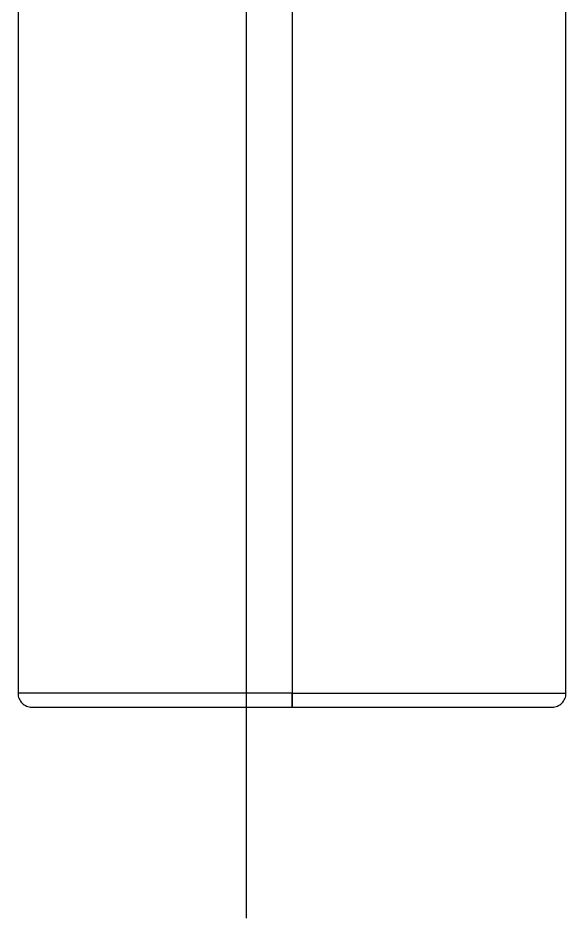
# Model space of a CAD drawing. Header units: metres. Extents: x 0 to 63075, y 0 to 44550.
# Drawn here: x 40159.1 to 40198.1, y 35147.6 to 35211.6 of the extents above; entities that cross this region are included whole.
import ezdxf

# ---------------------------------------------------------------- set-up
doc = ezdxf.new("R2010")
doc.units = ezdxf.units.M
doc.header["$LTSCALE"] = 75
doc.linetypes.add('CENTER2', pattern=[28.575, 19.05, -3.175, 3.175, -3.175])
doc.linetypes.add('HIDDEN2', pattern=[4.7625, 3.175, -1.5875])
for name, color, linetype in [('SC1', 7, 'CENTER2'), ('SDM', 7, 'Continuous'), ('ST1', 7, 'HIDDEN2')]:
    doc.layers.add(name, color=color, linetype=linetype)

# ---------------------------------------------------------------- blocks, each defined once
blk = doc.blocks.new('A$Ce03ead7b')
at = {"layer": 'SC1'}
blk.add_line((4363.09, 1606.652), (4363.09, 1928.152), dxfattribs=at)
at = {"layer": 'ST1'}
for p, q in [((4346.828, 1685.353), (4346.828, 1622.652)), ((4366.328, 1685.353), (4366.328, 1622.652)), ((4385.828, 1622.652), (4385.828, 1685.353)), ((4366.328, 1622.652), (4346.873, 1622.652)), ((4366.328, 1622.652), (4366.328, 1621.652)), ((4366.328, 1621.652), (4366.328, 1622.652)), ((4366.328, 1622.652), (4385.782, 1622.652)), ((4347.828, 1621.652), (4366.328, 1621.652)), ((4366.328, 1621.652), (4384.828, 1621.652))]:
    blk.add_line(p, q, dxfattribs=at)
for centre, start, end in [((4347.828, 1622.652), 180, 270), ((4384.828, 1622.652), 270, 0)]:
    blk.add_arc(centre, 1, start, end, dxfattribs=at)

msp = doc.modelspace()

# ---------------------------------------------------------------- block references
at = {"layer": 'SDM'}
msp.add_blockref('A$Ce03ead7b', (35812.302, 33540.915), dxfattribs=at)

doc.saveas('drawing.dxf')
